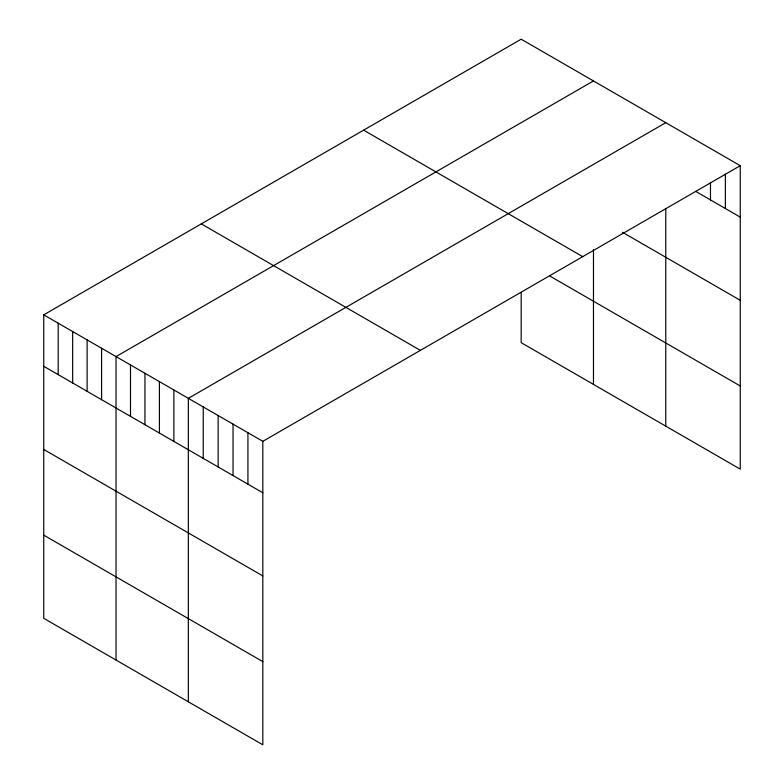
<?xml version="1.0" encoding="UTF-8"?>
<svg xmlns="http://www.w3.org/2000/svg" width="784" height="784" viewBox="0 0 784 784"><rect width="100%" height="100%" fill="white"/><g stroke="black" fill="none" stroke-linecap="round" stroke-linejoin="round"><path stroke-width="1.18" d="M740.263 165.689L262.826 441.333L262.826 744.8L43.737 618.311L43.737 314.845L521.174 39.2L740.263 165.689L740.263 469.155L521.174 342.667L521.174 292.755M593.468 80.938L116.032 356.593L116.032 660.05M665.773 122.686L188.336 398.331L188.336 701.788M695.565 191.316L740.263 217.119M622.388 232.24L740.263 300.292M363.619 130.164L582.708 256.652M550.094 276.184L740.263 385.983M201.292 223.881L420.381 350.37M43.737 314.845L262.826 441.333M43.737 366.275L262.826 492.764M43.737 449.448L262.826 575.936M43.737 535.139L262.826 661.627M725.367 174.234L725.367 208.515M710.471 182.77L710.471 199.92M665.773 208.573L665.773 426.143M593.468 249.822L593.468 384.405M247.93 432.739L247.93 484.159M233.034 424.134L233.034 475.565M218.138 415.53L218.138 466.96M203.232 406.935L203.232 458.356M173.881 389.981L173.881 441.412M159.417 381.632L159.417 433.062M144.952 373.282L144.952 424.712M130.497 364.932L130.497 416.363M101.577 348.243L101.577 399.664M87.112 339.893L87.112 391.314M72.657 331.544L72.657 382.964M58.192 323.194L58.192 374.625"/></g></svg>
